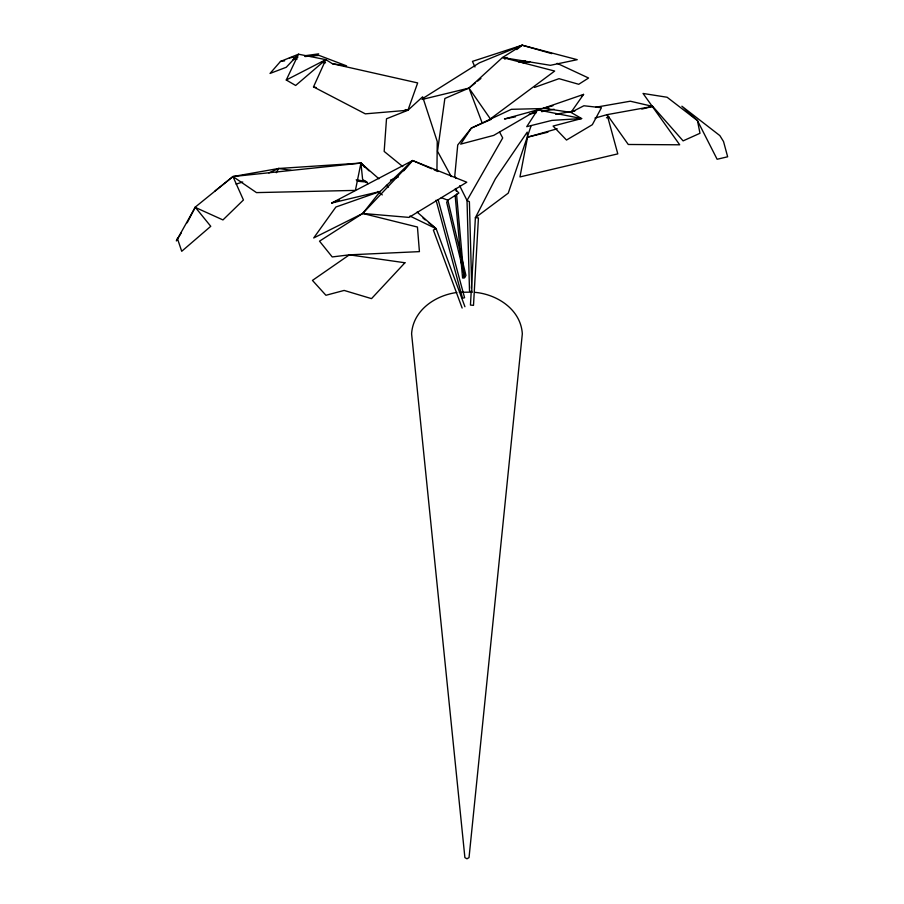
<?xml version="1.0" encoding="UTF-8"?>
<svg xmlns="http://www.w3.org/2000/svg" width="904" height="904" viewBox="0 0 904 904"><rect width="100%" height="100%" fill="white"/><g stroke="black" fill="none" stroke-linecap="round" stroke-linejoin="round"><path stroke-width="1.36" d="M436.937 170.664L437.253 141.544L422.643 96.818L407.941 110.243L386.505 118.774L384.166 151.431L402.766 166.585M471.244 290.975L470.453 305.066L473.504 305.36L478.431 217.954L475.391 217.661L471.402 288.15M378.945 178.8L360.933 163.082L232.961 176.551L243.436 199.987L222.949 219.932L195.038 207.287L232.961 176.551L278.647 168.483L360.933 163.082L355.408 190.394L256.476 192.608L232.961 176.551L215.005 190.981M531.1 125.746L508.251 193.14L475.391 217.661L495.381 178.834L527.213 132.142L527.563 137.171L519.958 176.935L617.794 153.872L607.092 114.65L594.956 118.085M407.941 110.243L417.659 82.919L332.491 63.743L325.835 59.653L298.512 54.206L280.477 61.449L270.025 73.45L286.263 67.269L298.512 54.206L286.274 80.004L295.653 85.473L325.835 59.653L313.507 86.886L365.306 113.847L407.941 110.243L405.207 109.565M177.365 238.362L181.715 251.289L210.756 226.305L195.253 207.231L176.348 240.893L181.15 233.085M187.151 222.802L195.253 207.231M276.353 172.72L278.647 168.483L291.111 170.314M580.278 118.277L537.609 109.847L526.738 126.673L551.915 120.39L581.645 118.548L570.966 112.401L543.451 108.243L504.466 118.978L515.495 116.808M548.83 108.209L543.451 108.243L583.577 94.4L570.966 112.401L583.894 105.757L601.442 107.712L592.335 124.695L566.503 140.052L553.09 126.063L581.645 118.548M403.681 170.856L412.631 160.55L466.792 182.224L409.003 217.401L362.73 213.457L313.699 237.967L335.892 207.016L380.234 191.445L412.631 160.55L431.649 168.765M475.493 82.84L468.984 88.095L444.858 98.48L437.513 151.262L451.277 176.596M477.662 81.089L480.917 78.467M504.805 59.212L506.974 57.46M516.738 49.573L522.162 45.2L577.238 59.675L550.423 65.314L502.511 57.506L468.984 88.095L422.01 99.474M581.374 95.926L583.577 94.4M423.015 98.321L479.323 62.873L522.162 45.2L551.802 53.641M537.609 109.847L493.708 135.397L460.678 144.12L471.334 128.097L511.359 109.316L544.434 108.514M331.666 203.027L412.631 160.55L362.73 213.457L319.519 241.165L332.22 256.939L349.362 254.838L419.422 251.628L417.445 227.04L362.73 213.457L380.234 191.445L331.666 203.027L339.508 199.965M286.274 80.004L325.835 59.653M464.938 306.727L436.157 228.712L433.366 230.034L462.136 308.049M268.793 172.924L278.647 168.483M491.177 119.384L471.334 128.097L457.729 144.979L454.768 176.009L456 178.45M390.471 180.099L398.314 177.037M534.467 87.439L559.011 78.671L578.729 84.287L588.583 78.015L557.124 63.336M310.908 56.5L318.671 53.856L304.772 55.754M236.125 184.122L242.735 181.987M557.214 128.775L527.563 137.171L547.971 132.153M523.28 63.404L529.925 61.54M543.451 108.243L552.898 105.745M606.46 117.769L609.183 117.102M641.829 109.079L652.711 106.401L683.108 140.877L699.978 133.284L697.459 120.594L681.876 106.209L719.855 135.6L723.539 141.555L727.652 156.787L717.121 159.262L697.459 120.594L667.107 97.248L643.049 93.462L679.706 144.798L628.28 144.482L607.092 114.65L652.711 106.401L630.303 101.214L595.713 107.26M456.825 292.5C435.152 295.382 413.026 310.377 411.602 333.825L464.893 857.602L466.961 858.8L469.029 857.602L522.32 333.825C520.817 309.484 497.098 294.195 474.555 292.308M529.281 114.107L536.162 112.751M541.677 111.667L554.084 109.237M555.587 114.266L574.967 110.887M518.478 61.924L525.337 60.749M280.477 61.449L284.658 60.839M293.009 59.619L297.19 59.009M289.495 57.833L293.664 57.257M293.71 57.483L297.936 57.133M304.964 56.545L319.022 55.381L346.594 65.879L332.491 63.743M459.368 292.308L472.024 292.116M357.283 181.195L367.114 182.088M293.653 58.398L296.433 58.783M321.395 62.218L325.553 62.794M356.199 179.851L365.894 181.275M313.507 86.886L316.242 87.564M441.299 197.682L447.819 200.191L458.87 193.049L455.198 188.959M434.191 169.862L437.988 171.511M409.941 216.045L436.157 228.712L417.094 212.078M368.075 183.636L362.606 179.308L360.933 163.082L369.081 170.856M377.917 191.433L382.29 194.902M423.015 218.113L425.208 219.875M428.496 222.531L436.157 228.712M386.37 185.263L388.483 187.117M360.933 163.082L364.606 167.297M499.505 131.973L502.714 137.95L467.018 200.462L469.515 291.065L471.888 292.286L469.391 201.682L467.018 200.462L459.673 185.783M474.973 66.975L472.464 61.382L522.162 45.2L502.511 57.506L554.683 71.054L490.363 118.899L468.984 88.095L482.194 123M438.146 199.671L464.577 297.721L462.52 298.241L436.078 200.202M456.034 188.45L456.294 191.252M456.543 194.055L464.102 278.025L462.588 277.991L460.95 259.798M455.153 195.411L460.69 256.996M447.819 200.191L446.689 202.349L464.803 277.573L465.933 275.415L447.819 200.191M404.935 262.759L371.521 298.636L344.142 290.433L325.926 295.28L312.456 280.409L349.362 254.838L404.935 262.759"/></g></svg>
